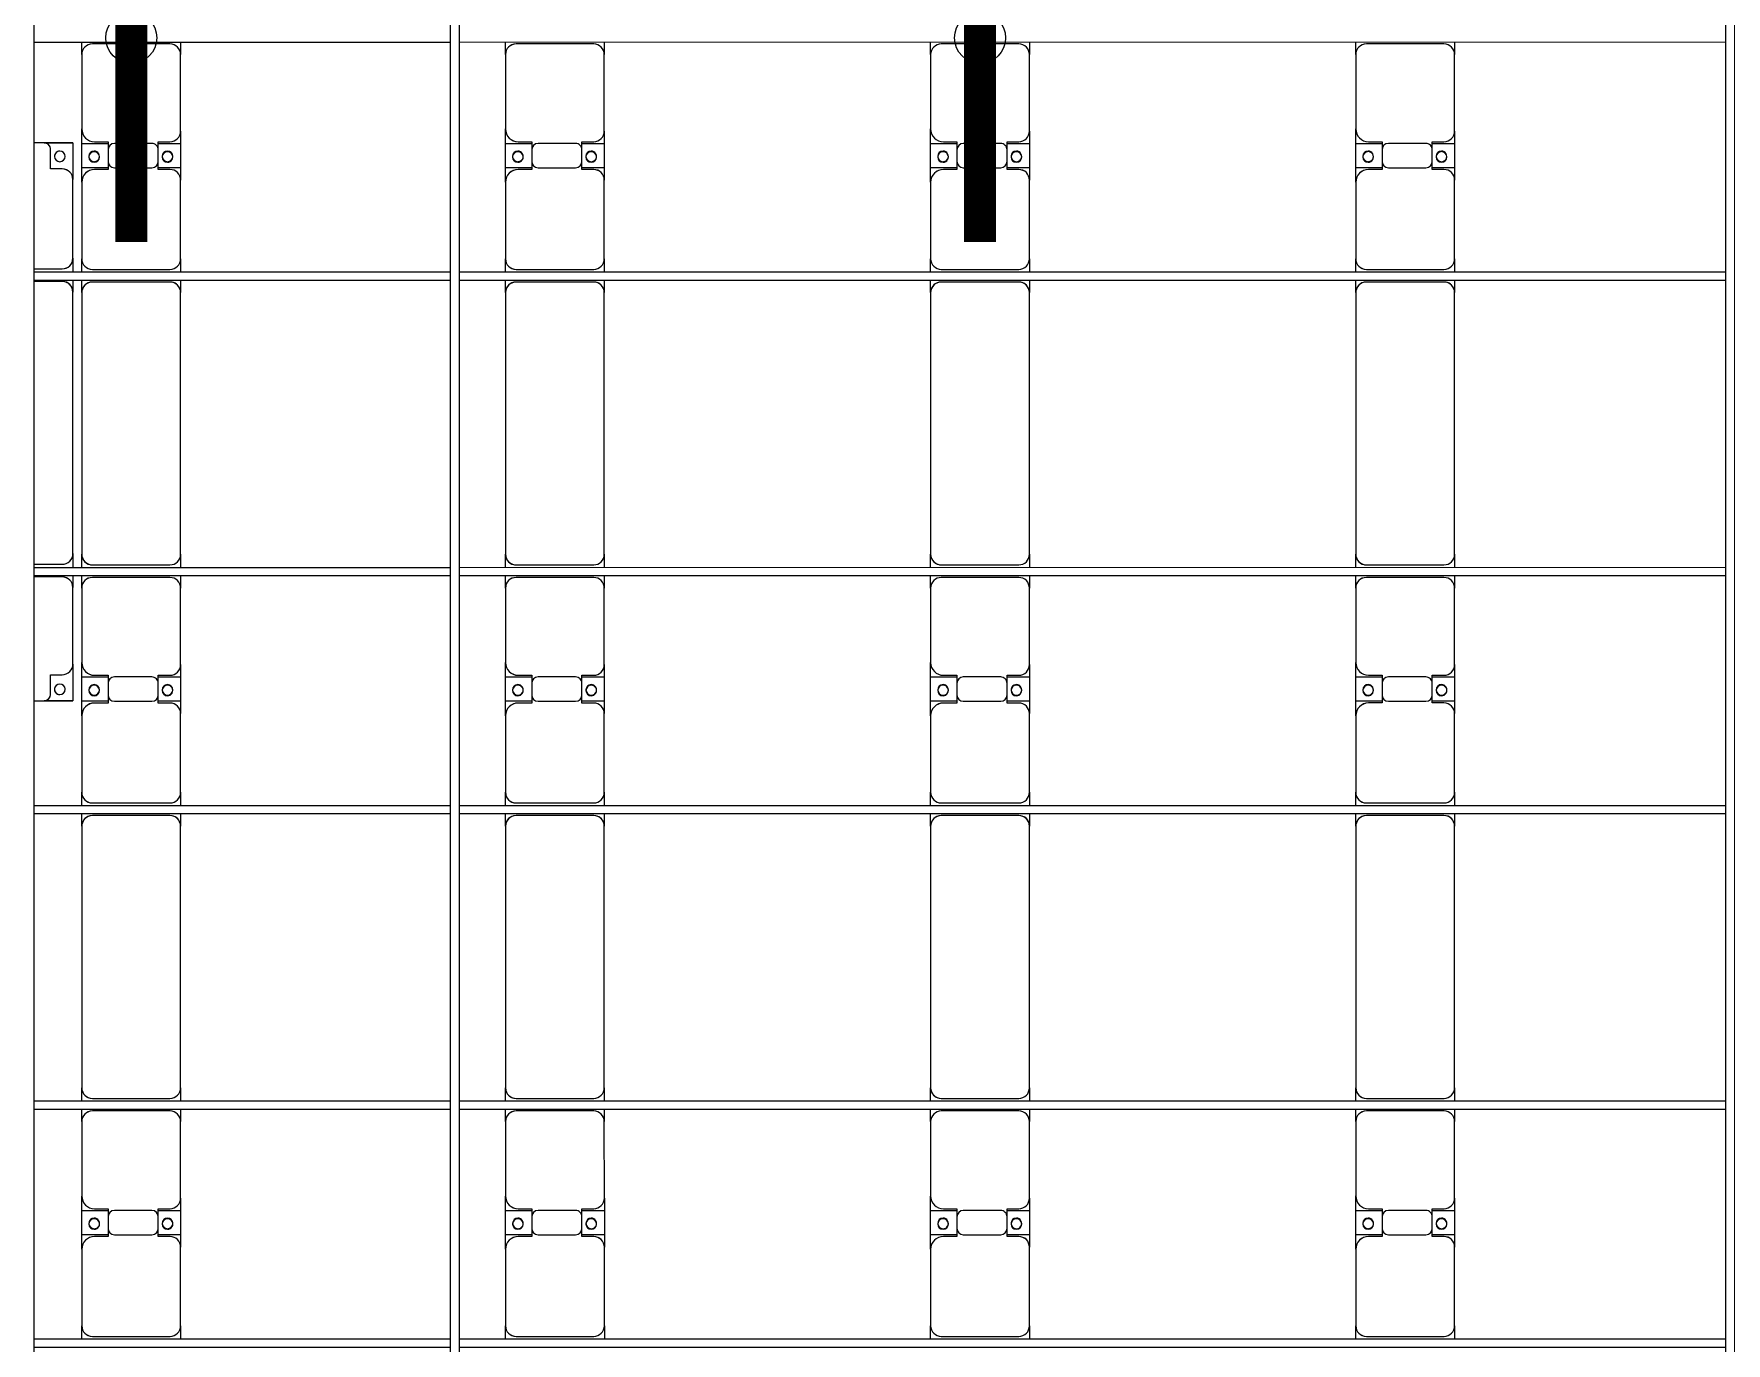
# Model space of a CAD drawing. Header units: millimetres. Extents: x -496478 to -186190, y -204059 to -87354.
# Drawn here: x -465192 to -457231, y -131054 to -124894 of the extents above; entities that cross this region are included whole.
import ezdxf

# ---------------------------------------------------------------- set-up
doc = ezdxf.new("R2010")
doc.units = ezdxf.units.MM
for name, color, linetype, lineweight in [('A-DETL-MBND', 5, 'Continuous', 9), ('A-GENM', 13, 'Continuous', 9), ('S-BEAM', 12, 'Continuous', 9)]:
    doc.layers.add(name, color=color, linetype=linetype, lineweight=lineweight)
doc.layers.add('GC-HOP 40x60 GIA CUONG', color=1, linetype='Continuous')

# ---------------------------------------------------------------- blocks, each defined once
blk = doc.blocks.new('Dầm C52 - Dầm C52-24915-BỐ TRÍ KHUNG KẾT CẤU BÈ PIN 01')
at = {"layer": 'S-BEAM', "color": 1}
for p, q in [((79450.1, 20), (85410.1, 20)), ((85450.1, 20), (87410.1, 20))]:
    blk.add_line(p, q, dxfattribs=at)
blk = doc.blocks.new('Dầm C52 - Dầm C52-24978-BỐ TRÍ KHUNG KẾT CẤU BÈ PIN 01')
at = {"layer": 'S-BEAM', "color": 1}
for p, q in [((67389.1, 20), (73349.1, 20)), ((73389.1, 20), (75349.1, 20)), ((73349.1, -20), (67389.1, -20)), ((75349.1, -20), (73389.1, -20))]:
    blk.add_line(p, q, dxfattribs=at)
blk = doc.blocks.new('Dai phao do pin - DẢI PHAO ĐỠ PIN-V105-BỐ TRÍ KHUNG KẾT CẤU BÈ PIN 01')
at = {"layer": 'A-DETL-MBND', "color": 8}
for p, q in [((50908, 241.6), (50969.7, 241.6)), ((51329.7, 241.6), (50969.7, 241.6)), ((51329.7, 241.6), (51512.2, 241.6)), ((51397.8, 241.6), (51580.3, 241.6)), ((51397.8, 118.2), (51397.8, 241.6)), ((51512.2, 241.6), (51512.2, 118.2)), ((51930.3, 241.6), (51580.3, 241.6)), ((51930.3, 241.6), (51988, 241.6)), ((52028, 241.6), (52089.7, 241.6)), ((53320.3, 241.6), (52089.7, 241.6)), ((53320.3, 241.6), (53378, 241.6)), ((53418, 241.6), (53479.7, 241.6)), ((53839.7, 241.6), (53479.7, 241.6)), ((53839.7, 241.6), (54022.2, 241.6)), ((53907.8, 241.6), (54090.3, 241.6)), ((53907.8, 118.2), (53907.8, 241.6)), ((54022.2, 241.6), (54022.2, 118.2)), ((54440.3, 241.6), (54090.3, 241.6)), ((54440.3, 241.6), (54498, 241.6)), ((54538, 241.6), (54599.7, 241.6)), ((55830.3, 241.6), (54599.7, 241.6)), ((55830.3, 241.6), (55888, 241.6)), ((55928, 241.6), (55989.7, 241.6)), ((56349.7, 241.6), (55989.7, 241.6)), ((56349.7, 241.6), (56532.2, 241.6)), ((56417.8, 241.6), (56600.3, 241.6)), ((56417.8, 118.2), (56417.8, 241.6)), ((56532.2, 241.6), (56532.2, 118.2)), ((56950.3, 241.6), (56600.3, 241.6)), ((56950.3, 241.6), (57008, 241.6)), ((50919.7, 191.6), (50919.7, -173.4)), ((51389.7, 118.2), (51389.7, 181.6)), ((51520.3, 181.6), (51520.3, 118.2)), ((51980.3, -173.4), (51980.3, 191.6)), ((52039.7, 191.6), (52039.7, -173.4)), ((53370.3, -173.4), (53370.3, 191.6)), ((53429.7, 191.6), (53429.7, -173.4)), ((53899.7, 118.2), (53899.7, 181.6)), ((54030.3, 181.6), (54030.3, 118.2)), ((54490.3, -173.4), (54490.3, 191.6)), ((54549.7, 191.6), (54549.7, -173.4)), ((55880.3, -173.4), (55880.3, 191.6)), ((55939.7, 191.6), (55939.7, -173.4)), ((56409.7, 118.2), (56409.7, 181.6)), ((56540.3, 181.6), (56540.3, 118.2)), ((57000.3, -173.4), (57000.3, 191.6)), ((51482.2, 118.2), (51389.7, 118.2)), ((51397.8, 88.2), (51397.8, -88.2)), ((51520.3, 118.2), (51427.8, 118.2)), ((51512.2, -88.2), (51512.2, 88.2)), ((53992.2, 118.2), (53899.7, 118.2)), ((53907.8, 88.2), (53907.8, -88.2)), ((54030.3, 118.2), (53937.8, 118.2)), ((54022.2, -88.2), (54022.2, 88.2)), ((56502.2, 118.2), (56409.7, 118.2)), ((56417.8, 88.2), (56417.8, -88.2)), ((56540.3, 118.2), (56447.8, 118.2)), ((56532.2, -88.2), (56532.2, 88.2)), ((51389.7, -173.4), (51389.7, -118.2)), ((51389.7, -118.2), (51482.2, -118.2)), ((51397.8, -223.4), (51397.8, -118.2)), ((51427.8, -118.2), (51520.3, -118.2)), ((51512.2, -118.2), (51512.2, -223.4)), ((51520.3, -118.2), (51520.3, -173.4)), ((53899.7, -173.4), (53899.7, -118.2)), ((53899.7, -118.2), (53992.2, -118.2)), ((53907.8, -223.4), (53907.8, -118.2)), ((53937.8, -118.2), (54030.3, -118.2)), ((54022.2, -118.2), (54022.2, -223.4)), ((54030.3, -118.2), (54030.3, -173.4)), ((56409.7, -173.4), (56409.7, -118.2)), ((56409.7, -118.2), (56502.2, -118.2)), ((56417.8, -223.4), (56417.8, -118.2)), ((56447.8, -118.2), (56540.3, -118.2)), ((56532.2, -118.2), (56532.2, -223.4)), ((56540.3, -118.2), (56540.3, -173.4)), ((50969.7, -223.4), (50908, -223.4)), ((50969.7, -223.4), (51339.7, -223.4)), ((51512.2, -223.4), (51339.7, -223.4)), ((51570.3, -223.4), (51397.8, -223.4)), ((51570.3, -223.4), (51930.3, -223.4)), ((51988, -223.4), (51930.3, -223.4)), ((52089.7, -223.4), (52028, -223.4)), ((52089.7, -223.4), (53320.3, -223.4)), ((53378, -223.4), (53320.3, -223.4)), ((53479.7, -223.4), (53418, -223.4)), ((53479.7, -223.4), (53849.7, -223.4)), ((54022.2, -223.4), (53849.7, -223.4)), ((54080.3, -223.4), (53907.8, -223.4)), ((54080.3, -223.4), (54440.3, -223.4)), ((54498, -223.4), (54440.3, -223.4)), ((54599.7, -223.4), (54538, -223.4)), ((54599.7, -223.4), (55830.3, -223.4)), ((55888, -223.4), (55830.3, -223.4)), ((55989.7, -223.4), (55928, -223.4)), ((55989.7, -223.4), (56359.7, -223.4)), ((56532.2, -223.4), (56359.7, -223.4)), ((56590.3, -223.4), (56417.8, -223.4)), ((56590.3, -223.4), (56950.3, -223.4)), ((57008, -223.4), (56950.3, -223.4))]:
    blk.add_line(p, q, dxfattribs=at)
for centre, radius, start, end in [((50969.7, 191.6), 50, 90, 180), ((51329.7, 181.6), 60, 0, 90), ((51580.3, 181.6), 60, 90, 180), ((51930.3, 191.6), 50, 360, 90), ((52089.7, 191.6), 50, 90, 180), ((52089.7, 191.6), 50, 105, 180), ((53320.3, 191.6), 50, 0, 90), ((53320.3, 191.6), 50, 15, 90), ((53479.7, 191.6), 50, 90, 180), ((53839.7, 181.6), 60, 0, 90), ((54090.3, 181.6), 60, 90, 180), ((54440.3, 191.6), 50, 360, 90), ((54599.7, 191.6), 50, 90, 180), ((54599.7, 191.6), 50, 105, 180), ((55830.3, 191.6), 50, 0, 90), ((55830.3, 191.6), 50, 15, 90), ((55989.7, 191.6), 50, 90, 180), ((56349.7, 181.6), 60, 360, 90), ((56600.3, 181.6), 60, 90, 180), ((56950.3, 191.6), 50, 0, 90), ((50969.7, 191.6), 50, 135, 180), ((51329.7, 181.6), 60, 0, 45), ((51448.6, 183.2), 25, 0, 180), ((51448.6, 183.2), 25, 180, 360), ((51451.4, 183.2), 25, 0, 180), ((51451.4, 183.2), 25, 180, 0), ((51451.4, 183.2), 25, 180, 195), ((51580.3, 181.6), 60, 135, 180), ((51930.3, 191.6), 50, 360, 45), ((53479.7, 191.6), 50, 135, 180), ((53839.7, 181.6), 60, 0, 45), ((53958.6, 183.2), 25, 0, 180), ((53958.6, 183.2), 25, 180, 0), ((53961.4, 183.2), 25, 0, 180), ((53961.4, 183.2), 25, 180, 0), ((53961.4, 183.2), 25, 180, 195), ((54090.3, 181.6), 60, 135, 180), ((54440.3, 191.6), 50, 360, 45), ((55989.7, 191.6), 50, 135, 180), ((56349.7, 181.6), 60, 360, 45), ((56468.6, 183.2), 25, 0, 180), ((56468.6, 183.2), 25, 180, 0), ((56471.4, 183.2), 25, 0, 180), ((56471.4, 183.2), 25, 180, 0), ((56471.4, 183.2), 25, 180, 195), ((56600.3, 181.6), 60, 135, 180), ((56950.3, 191.6), 50, 0, 45), ((51427.8, 88.2), 30, 90, 180), ((51482.2, 88.2), 30, 360, 90), ((53937.8, 88.2), 30, 90, 180), ((53992.2, 88.2), 30, 0, 90), ((56447.8, 88.2), 30, 90, 180), ((56502.2, 88.2), 30, 360, 90), ((51427.8, -88.2), 30, 180, 270), ((51448.6, -161.8), 25, 0, 180), ((51451.4, -161.8), 25, 0, 180), ((51451.4, -161.8), 25, 120, 180), ((51451.4, -161.8), 25, 75, 105), ((51448.6, -161.8), 25, 75, 90), ((51448.6, -161.8), 25, 30, 45), ((51448.6, -161.8), 25, 0, 15), ((51482.2, -88.2), 30, 270, 0), ((53937.8, -88.2), 30, 180, 270), ((53958.6, -161.8), 25, 0, 180), ((53961.4, -161.8), 25, 0, 180), ((53961.4, -161.8), 25, 120, 180), ((53961.4, -161.8), 25, 75, 105), ((53958.6, -161.8), 25, 75, 90), ((53958.6, -161.8), 25, 30, 45), ((53958.6, -161.8), 25, 0, 15), ((53992.2, -88.2), 30, 270, 0), ((56447.8, -88.2), 30, 180, 270), ((56468.6, -161.8), 25, 0, 180), ((56471.4, -161.8), 25, 0, 180), ((56471.4, -161.8), 25, 120, 180), ((56471.4, -161.8), 25, 75, 105), ((56468.6, -161.8), 25, 75, 90), ((56468.6, -161.8), 25, 30, 45), ((56468.6, -161.8), 25, 0, 15), ((56502.2, -88.2), 30, 270, 0), ((50969.7, -173.4), 50, 180, 270), ((50969.7, -173.4), 50, 180, 225), ((51339.7, -173.4), 50, 270, 360), ((51339.7, -173.4), 50, 315, 0), ((51448.6, -161.8), 25, 180, 360), ((51451.4, -161.8), 25, 180, 0), ((51570.3, -173.4), 50, 180, 270), ((51570.3, -173.4), 50, 180, 225), ((51930.3, -173.4), 50, 270, 360), ((51930.3, -173.4), 50, 315, 360), ((52089.7, -173.4), 50, 180, 270), ((52089.7, -173.4), 50, 180, 270), ((53320.3, -173.4), 50, 270, 0), ((53320.3, -173.4), 50, 285, 0), ((53479.7, -173.4), 50, 180, 270), ((53479.7, -173.4), 50, 180, 225), ((53849.7, -173.4), 50, 270, 360), ((53849.7, -173.4), 50, 315, 0), ((53958.6, -161.8), 25, 180, 0), ((53961.4, -161.8), 25, 180, 0), ((54080.3, -173.4), 50, 180, 270), ((54080.3, -173.4), 50, 180, 225), ((54440.3, -173.4), 50, 270, 0), ((54440.3, -173.4), 50, 315, 0), ((54599.7, -173.4), 50, 180, 270), ((54599.7, -173.4), 50, 180, 270), ((55830.3, -173.4), 50, 270, 360), ((55830.3, -173.4), 50, 285, 360), ((55989.7, -173.4), 50, 180, 270), ((55989.7, -173.4), 50, 180, 225), ((56359.7, -173.4), 50, 270, 360), ((56359.7, -173.4), 50, 315, 0), ((56468.6, -161.8), 25, 180, 360), ((56471.4, -161.8), 25, 180, 0), ((56590.3, -173.4), 50, 180, 270), ((56590.3, -173.4), 50, 180, 225), ((56950.3, -173.4), 50, 270, 0), ((56950.3, -173.4), 50, 315, 0)]:
    blk.add_arc(centre, radius, start, end, dxfattribs=at)
blk = doc.blocks.new('Dai phao do pin - DẢI PHAO ĐỠ PIN-V106-BỐ TRÍ KHUNG KẾT CẤU BÈ PIN 01')
at = {"layer": 'A-DETL-MBND', "color": 8}
for p, q in [((50908, 241.6), (50969.7, 241.6)), ((51329.7, 241.6), (50969.7, 241.6)), ((51329.7, 241.6), (51512.2, 241.6)), ((51397.8, 241.6), (51580.3, 241.6)), ((51397.8, 118.2), (51397.8, 241.6)), ((51512.2, 241.6), (51512.2, 118.2)), ((51930.3, 241.6), (51580.3, 241.6)), ((51930.3, 241.6), (51988, 241.6)), ((52028, 241.6), (52089.7, 241.6)), ((53320.3, 241.6), (52089.7, 241.6)), ((53320.3, 241.6), (53378, 241.6)), ((53418, 241.6), (53479.7, 241.6)), ((53839.7, 241.6), (53479.7, 241.6)), ((53839.7, 241.6), (54022.2, 241.6)), ((53907.8, 241.6), (54090.3, 241.6)), ((53907.8, 118.2), (53907.8, 241.6)), ((54022.2, 241.6), (54022.2, 118.2)), ((54440.3, 241.6), (54090.3, 241.6)), ((54440.3, 241.6), (54498, 241.6)), ((54538, 241.6), (54599.7, 241.6)), ((55830.3, 241.6), (54599.7, 241.6)), ((55830.3, 241.6), (55888, 241.6)), ((55928, 241.6), (55989.7, 241.6)), ((56349.7, 241.6), (55989.7, 241.6)), ((56349.7, 241.6), (56532.2, 241.6)), ((56417.8, 241.6), (56600.3, 241.6)), ((56417.8, 118.2), (56417.8, 241.6)), ((56532.2, 241.6), (56532.2, 118.2)), ((56950.3, 241.6), (56600.3, 241.6)), ((56950.3, 241.6), (57008, 241.6)), ((50919.7, 191.6), (50919.7, -173.4)), ((51389.7, 118.2), (51389.7, 181.6)), ((51520.3, 181.6), (51520.3, 118.2)), ((51980.3, -173.4), (51980.3, 191.6)), ((52039.7, 191.6), (52039.7, -173.4)), ((53370.3, -173.4), (53370.3, 191.6)), ((53429.7, 191.6), (53429.7, -173.4)), ((53899.7, 118.2), (53899.7, 181.6)), ((54030.3, 181.6), (54030.3, 118.2)), ((54490.3, -173.4), (54490.3, 191.6)), ((54549.7, 191.6), (54549.7, -173.4)), ((55880.3, -173.4), (55880.3, 191.6)), ((55939.7, 191.6), (55939.7, -173.4)), ((56409.7, 118.2), (56409.7, 181.6)), ((56540.3, 181.6), (56540.3, 118.2)), ((57000.3, -173.4), (57000.3, 191.6)), ((51482.2, 118.2), (51389.7, 118.2)), ((51397.8, 88.2), (51397.8, -88.2)), ((51520.3, 118.2), (51427.8, 118.2)), ((51512.2, -88.2), (51512.2, 88.2)), ((53992.2, 118.2), (53899.7, 118.2)), ((53907.8, 88.2), (53907.8, -88.2)), ((54030.3, 118.2), (53937.8, 118.2)), ((54022.2, -88.2), (54022.2, 88.2)), ((56502.2, 118.2), (56409.7, 118.2)), ((56417.8, 88.2), (56417.8, -88.2)), ((56540.3, 118.2), (56447.8, 118.2)), ((56532.2, -88.2), (56532.2, 88.2)), ((51389.7, -173.4), (51389.7, -118.2)), ((51389.7, -118.2), (51482.2, -118.2)), ((51397.8, -223.4), (51397.8, -118.2)), ((51427.8, -118.2), (51520.3, -118.2)), ((51512.2, -118.2), (51512.2, -223.4)), ((51520.3, -118.2), (51520.3, -173.4)), ((53899.7, -173.4), (53899.7, -118.2)), ((53899.7, -118.2), (53992.2, -118.2)), ((53907.8, -223.4), (53907.8, -118.2)), ((53937.8, -118.2), (54030.3, -118.2)), ((54022.2, -118.2), (54022.2, -223.4)), ((54030.3, -118.2), (54030.3, -173.4)), ((56409.7, -173.4), (56409.7, -118.2)), ((56409.7, -118.2), (56502.2, -118.2)), ((56417.8, -223.4), (56417.8, -118.2)), ((56447.8, -118.2), (56540.3, -118.2)), ((56532.2, -118.2), (56532.2, -223.4)), ((56540.3, -118.2), (56540.3, -173.4)), ((50969.7, -223.4), (50908, -223.4)), ((50969.7, -223.4), (51339.7, -223.4)), ((51512.2, -223.4), (51339.7, -223.4)), ((51570.3, -223.4), (51397.8, -223.4)), ((51570.3, -223.4), (51930.3, -223.4)), ((51988, -223.4), (51930.3, -223.4)), ((52089.7, -223.4), (52028, -223.4)), ((52089.7, -223.4), (53320.3, -223.4)), ((53378, -223.4), (53320.3, -223.4)), ((53479.7, -223.4), (53418, -223.4)), ((53479.7, -223.4), (53849.7, -223.4)), ((54022.2, -223.4), (53849.7, -223.4)), ((54080.3, -223.4), (53907.8, -223.4)), ((54080.3, -223.4), (54440.3, -223.4)), ((54498, -223.4), (54440.3, -223.4)), ((54599.7, -223.4), (54538, -223.4)), ((54599.7, -223.4), (55830.3, -223.4)), ((55888, -223.4), (55830.3, -223.4)), ((55989.7, -223.4), (55928, -223.4)), ((55989.7, -223.4), (56359.7, -223.4)), ((56532.2, -223.4), (56359.7, -223.4)), ((56590.3, -223.4), (56417.8, -223.4)), ((56590.3, -223.4), (56950.3, -223.4)), ((57008, -223.4), (56950.3, -223.4))]:
    blk.add_line(p, q, dxfattribs=at)
for centre, radius, start, end in [((50969.7, 191.6), 50, 90, 180), ((51329.7, 181.6), 60, 0, 90), ((51580.3, 181.6), 60, 90, 180), ((51930.3, 191.6), 50, 360, 90), ((52089.7, 191.6), 50, 90, 180), ((52089.7, 191.6), 50, 105, 180), ((53320.3, 191.6), 50, 0, 90), ((53320.3, 191.6), 50, 15, 90), ((53479.7, 191.6), 50, 90, 180), ((53839.7, 181.6), 60, 0, 90), ((54090.3, 181.6), 60, 90, 180), ((54440.3, 191.6), 50, 360, 90), ((54599.7, 191.6), 50, 90, 180), ((54599.7, 191.6), 50, 105, 180), ((55830.3, 191.6), 50, 0, 90), ((55830.3, 191.6), 50, 15, 90), ((55989.7, 191.6), 50, 90, 180), ((56349.7, 181.6), 60, 360, 90), ((56600.3, 181.6), 60, 90, 180), ((56950.3, 191.6), 50, 0, 90), ((50969.7, 191.6), 50, 135, 180), ((51329.7, 181.6), 60, 0, 45), ((51448.6, 183.2), 25, 0, 180), ((51448.6, 183.2), 25, 180, 360), ((51451.4, 183.2), 25, 0, 180), ((51451.4, 183.2), 25, 180, 0), ((51451.4, 183.2), 25, 180, 195), ((51580.3, 181.6), 60, 135, 180), ((51930.3, 191.6), 50, 360, 45), ((53479.7, 191.6), 50, 135, 180), ((53839.7, 181.6), 60, 0, 45), ((53958.6, 183.2), 25, 0, 180), ((53958.6, 183.2), 25, 180, 0), ((53961.4, 183.2), 25, 0, 180), ((53961.4, 183.2), 25, 180, 0), ((53961.4, 183.2), 25, 180, 195), ((54090.3, 181.6), 60, 135, 180), ((54440.3, 191.6), 50, 360, 45), ((55989.7, 191.6), 50, 135, 180), ((56349.7, 181.6), 60, 360, 45), ((56468.6, 183.2), 25, 0, 180), ((56468.6, 183.2), 25, 180, 0), ((56471.4, 183.2), 25, 0, 180), ((56471.4, 183.2), 25, 180, 0), ((56471.4, 183.2), 25, 180, 195), ((56600.3, 181.6), 60, 135, 180), ((56950.3, 191.6), 50, 0, 45), ((51427.8, 88.2), 30, 90, 180), ((51482.2, 88.2), 30, 360, 90), ((53937.8, 88.2), 30, 90, 180), ((53992.2, 88.2), 30, 0, 90), ((56447.8, 88.2), 30, 90, 180), ((56502.2, 88.2), 30, 360, 90), ((51427.8, -88.2), 30, 180, 270), ((51448.6, -161.8), 25, 0, 180), ((51451.4, -161.8), 25, 0, 180), ((51451.4, -161.8), 25, 120, 180), ((51451.4, -161.8), 25, 75, 105), ((51448.6, -161.8), 25, 75, 90), ((51448.6, -161.8), 25, 30, 45), ((51448.6, -161.8), 25, 0, 15), ((51482.2, -88.2), 30, 270, 0), ((53937.8, -88.2), 30, 180, 270), ((53958.6, -161.8), 25, 0, 180), ((53961.4, -161.8), 25, 0, 180), ((53961.4, -161.8), 25, 120, 180), ((53961.4, -161.8), 25, 75, 105), ((53958.6, -161.8), 25, 75, 90), ((53958.6, -161.8), 25, 30, 45), ((53958.6, -161.8), 25, 0, 15), ((53992.2, -88.2), 30, 270, 0), ((56447.8, -88.2), 30, 180, 270), ((56468.6, -161.8), 25, 0, 180), ((56471.4, -161.8), 25, 0, 180), ((56471.4, -161.8), 25, 120, 180), ((56471.4, -161.8), 25, 75, 105), ((56468.6, -161.8), 25, 75, 90), ((56468.6, -161.8), 25, 30, 45), ((56468.6, -161.8), 25, 0, 15), ((56502.2, -88.2), 30, 270, 0), ((50969.7, -173.4), 50, 180, 270), ((50969.7, -173.4), 50, 180, 225), ((51339.7, -173.4), 50, 270, 360), ((51339.7, -173.4), 50, 315, 0), ((51448.6, -161.8), 25, 180, 360), ((51451.4, -161.8), 25, 180, 0), ((51570.3, -173.4), 50, 180, 270), ((51570.3, -173.4), 50, 180, 225), ((51930.3, -173.4), 50, 270, 360), ((51930.3, -173.4), 50, 315, 360), ((52089.7, -173.4), 50, 180, 270), ((52089.7, -173.4), 50, 180, 270), ((53320.3, -173.4), 50, 270, 0), ((53320.3, -173.4), 50, 285, 0), ((53479.7, -173.4), 50, 180, 270), ((53479.7, -173.4), 50, 180, 225), ((53849.7, -173.4), 50, 270, 360), ((53849.7, -173.4), 50, 315, 0), ((53958.6, -161.8), 25, 180, 0), ((53961.4, -161.8), 25, 180, 0), ((54080.3, -173.4), 50, 180, 270), ((54080.3, -173.4), 50, 180, 225), ((54440.3, -173.4), 50, 270, 0), ((54440.3, -173.4), 50, 315, 0), ((54599.7, -173.4), 50, 180, 270), ((54599.7, -173.4), 50, 180, 270), ((55830.3, -173.4), 50, 270, 360), ((55830.3, -173.4), 50, 285, 360), ((55989.7, -173.4), 50, 180, 270), ((55989.7, -173.4), 50, 180, 225), ((56359.7, -173.4), 50, 270, 360), ((56359.7, -173.4), 50, 315, 0), ((56468.6, -161.8), 25, 180, 360), ((56471.4, -161.8), 25, 180, 0), ((56590.3, -173.4), 50, 180, 270), ((56590.3, -173.4), 50, 180, 225), ((56950.3, -173.4), 50, 270, 0), ((56950.3, -173.4), 50, 315, 0)]:
    blk.add_arc(centre, radius, start, end, dxfattribs=at)
blk = doc.blocks.new('Dai phao do pin - DẢI PHAO ĐỠ PIN-V107-BỐ TRÍ KHUNG KẾT CẤU BÈ PIN 01')
at = {"layer": 'A-DETL-MBND', "color": 8}
for p, q in [((50908, 241.6), (50969.7, 241.6)), ((51329.7, 241.6), (50969.7, 241.6)), ((51329.7, 241.6), (51512.2, 241.6)), ((51397.8, 241.6), (51580.3, 241.6)), ((51397.8, 118.2), (51397.8, 241.6)), ((51512.2, 241.6), (51512.2, 118.2)), ((51930.3, 241.6), (51580.3, 241.6)), ((51930.3, 241.6), (51988, 241.6)), ((52028, 241.6), (52089.7, 241.6)), ((53320.3, 241.6), (52089.7, 241.6)), ((53320.3, 241.6), (53378, 241.6)), ((53418, 241.6), (53479.7, 241.6)), ((53839.7, 241.6), (53479.7, 241.6)), ((53839.7, 241.6), (54022.2, 241.6)), ((53907.8, 241.6), (54090.3, 241.6)), ((53907.8, 118.2), (53907.8, 241.6)), ((54022.2, 241.6), (54022.2, 118.2)), ((54440.3, 241.6), (54090.3, 241.6)), ((54440.3, 241.6), (54498, 241.6)), ((54538, 241.6), (54599.7, 241.6)), ((55830.3, 241.6), (54599.7, 241.6)), ((55830.3, 241.6), (55888, 241.6)), ((55928, 241.6), (55989.7, 241.6)), ((56349.7, 241.6), (55989.7, 241.6)), ((56349.7, 241.6), (56532.2, 241.6)), ((56417.8, 241.6), (56600.3, 241.6)), ((56417.8, 118.2), (56417.8, 241.6)), ((56532.2, 241.6), (56532.2, 118.2)), ((56950.3, 241.6), (56600.3, 241.6)), ((56950.3, 241.6), (57008, 241.6)), ((50919.7, 191.6), (50919.7, -173.4)), ((51389.7, 118.2), (51389.7, 181.6)), ((51520.3, 181.6), (51520.3, 118.2)), ((51980.3, -173.4), (51980.3, 191.6)), ((52039.7, 191.6), (52039.7, -173.4)), ((53370.3, -173.4), (53370.3, 191.6)), ((53429.7, 191.6), (53429.7, -173.4)), ((53899.7, 118.2), (53899.7, 181.6)), ((54030.3, 181.6), (54030.3, 118.2)), ((54490.3, -173.4), (54490.3, 191.6)), ((54549.7, 191.6), (54549.7, -173.4)), ((55880.3, -173.4), (55880.3, 191.6)), ((55939.7, 191.6), (55939.7, -173.4)), ((56409.7, 118.2), (56409.7, 181.6)), ((56540.3, 181.6), (56540.3, 118.2)), ((57000.3, -173.4), (57000.3, 191.6)), ((51482.2, 118.2), (51389.7, 118.2)), ((51397.8, 88.2), (51397.8, -88.2)), ((51520.3, 118.2), (51427.8, 118.2)), ((51512.2, -88.2), (51512.2, 88.2)), ((53992.2, 118.2), (53899.7, 118.2)), ((53907.8, 88.2), (53907.8, -88.2)), ((54030.3, 118.2), (53937.8, 118.2)), ((54022.2, -88.2), (54022.2, 88.2)), ((56502.2, 118.2), (56409.7, 118.2)), ((56417.8, 88.2), (56417.8, -88.2)), ((56540.3, 118.2), (56447.8, 118.2)), ((56532.2, -88.2), (56532.2, 88.2)), ((51389.7, -173.4), (51389.7, -118.2)), ((51389.7, -118.2), (51482.2, -118.2)), ((51397.8, -223.4), (51397.8, -118.2)), ((51427.8, -118.2), (51520.3, -118.2)), ((51512.2, -118.2), (51512.2, -223.4)), ((51520.3, -118.2), (51520.3, -173.4)), ((53899.7, -173.4), (53899.7, -118.2)), ((53899.7, -118.2), (53992.2, -118.2)), ((53907.8, -223.4), (53907.8, -118.2)), ((53937.8, -118.2), (54030.3, -118.2)), ((54022.2, -118.2), (54022.2, -223.4)), ((54030.3, -118.2), (54030.3, -173.4)), ((56409.7, -173.4), (56409.7, -118.2)), ((56409.7, -118.2), (56502.2, -118.2)), ((56417.8, -223.4), (56417.8, -118.2)), ((56447.8, -118.2), (56540.3, -118.2)), ((56532.2, -118.2), (56532.2, -223.4)), ((56540.3, -118.2), (56540.3, -173.4)), ((50969.7, -223.4), (50908, -223.4)), ((50969.7, -223.4), (51339.7, -223.4)), ((51512.2, -223.4), (51339.7, -223.4)), ((51570.3, -223.4), (51397.8, -223.4)), ((51570.3, -223.4), (51930.3, -223.4)), ((51988, -223.4), (51930.3, -223.4)), ((52089.7, -223.4), (52028, -223.4)), ((52089.7, -223.4), (53320.3, -223.4)), ((53378, -223.4), (53320.3, -223.4)), ((53479.7, -223.4), (53418, -223.4)), ((53479.7, -223.4), (53849.7, -223.4)), ((54022.2, -223.4), (53849.7, -223.4)), ((54080.3, -223.4), (53907.8, -223.4)), ((54080.3, -223.4), (54440.3, -223.4)), ((54498, -223.4), (54440.3, -223.4)), ((54599.7, -223.4), (54538, -223.4)), ((54599.7, -223.4), (55830.3, -223.4)), ((55888, -223.4), (55830.3, -223.4)), ((55989.7, -223.4), (55928, -223.4)), ((55989.7, -223.4), (56359.7, -223.4)), ((56532.2, -223.4), (56359.7, -223.4)), ((56590.3, -223.4), (56417.8, -223.4)), ((56590.3, -223.4), (56950.3, -223.4)), ((57008, -223.4), (56950.3, -223.4))]:
    blk.add_line(p, q, dxfattribs=at)
for centre, radius, start, end in [((50969.7, 191.6), 50, 90, 180), ((51329.7, 181.6), 60, 0, 90), ((51580.3, 181.6), 60, 90, 180), ((51930.3, 191.6), 50, 360, 90), ((52089.7, 191.6), 50, 90, 180), ((52089.7, 191.6), 50, 105, 180), ((53320.3, 191.6), 50, 0, 90), ((53320.3, 191.6), 50, 15, 90), ((53479.7, 191.6), 50, 90, 180), ((53839.7, 181.6), 60, 0, 90), ((54090.3, 181.6), 60, 90, 180), ((54440.3, 191.6), 50, 360, 90), ((54599.7, 191.6), 50, 90, 180), ((54599.7, 191.6), 50, 105, 180), ((55830.3, 191.6), 50, 0, 90), ((55830.3, 191.6), 50, 15, 90), ((55989.7, 191.6), 50, 90, 180), ((56349.7, 181.6), 60, 360, 90), ((56600.3, 181.6), 60, 90, 180), ((56950.3, 191.6), 50, 0, 90), ((50969.7, 191.6), 50, 135, 180), ((51329.7, 181.6), 60, 0, 45), ((51448.6, 183.2), 25, 0, 180), ((51448.6, 183.2), 25, 180, 360), ((51451.4, 183.2), 25, 0, 180), ((51451.4, 183.2), 25, 180, 0), ((51451.4, 183.2), 25, 180, 195), ((51580.3, 181.6), 60, 135, 180), ((51930.3, 191.6), 50, 360, 45), ((53479.7, 191.6), 50, 135, 180), ((53839.7, 181.6), 60, 0, 45), ((53958.6, 183.2), 25, 0, 180), ((53958.6, 183.2), 25, 180, 0), ((53961.4, 183.2), 25, 0, 180), ((53961.4, 183.2), 25, 180, 0), ((53961.4, 183.2), 25, 180, 195), ((54090.3, 181.6), 60, 135, 180), ((54440.3, 191.6), 50, 360, 45), ((55989.7, 191.6), 50, 135, 180), ((56349.7, 181.6), 60, 360, 45), ((56468.6, 183.2), 25, 0, 180), ((56468.6, 183.2), 25, 180, 0), ((56471.4, 183.2), 25, 0, 180), ((56471.4, 183.2), 25, 180, 0), ((56471.4, 183.2), 25, 180, 195), ((56600.3, 181.6), 60, 135, 180), ((56950.3, 191.6), 50, 0, 45), ((51427.8, 88.2), 30, 90, 180), ((51482.2, 88.2), 30, 360, 90), ((53937.8, 88.2), 30, 90, 180), ((53992.2, 88.2), 30, 0, 90), ((56447.8, 88.2), 30, 90, 180), ((56502.2, 88.2), 30, 360, 90), ((51427.8, -88.2), 30, 180, 270), ((51448.6, -161.8), 25, 0, 180), ((51451.4, -161.8), 25, 0, 180), ((51451.4, -161.8), 25, 120, 180), ((51451.4, -161.8), 25, 75, 105), ((51448.6, -161.8), 25, 75, 90), ((51448.6, -161.8), 25, 30, 45), ((51448.6, -161.8), 25, 0, 15), ((51482.2, -88.2), 30, 270, 0), ((53937.8, -88.2), 30, 180, 270), ((53958.6, -161.8), 25, 0, 180), ((53961.4, -161.8), 25, 0, 180), ((53961.4, -161.8), 25, 120, 180), ((53961.4, -161.8), 25, 75, 105), ((53958.6, -161.8), 25, 75, 90), ((53958.6, -161.8), 25, 30, 45), ((53958.6, -161.8), 25, 0, 15), ((53992.2, -88.2), 30, 270, 0), ((56447.8, -88.2), 30, 180, 270), ((56468.6, -161.8), 25, 0, 180), ((56471.4, -161.8), 25, 0, 180), ((56471.4, -161.8), 25, 120, 180), ((56471.4, -161.8), 25, 75, 105), ((56468.6, -161.8), 25, 75, 90), ((56468.6, -161.8), 25, 30, 45), ((56468.6, -161.8), 25, 0, 15), ((56502.2, -88.2), 30, 270, 0), ((50969.7, -173.4), 50, 180, 270), ((50969.7, -173.4), 50, 180, 225), ((51339.7, -173.4), 50, 270, 360), ((51339.7, -173.4), 50, 315, 0), ((51448.6, -161.8), 25, 180, 360), ((51451.4, -161.8), 25, 180, 0), ((51570.3, -173.4), 50, 180, 270), ((51570.3, -173.4), 50, 180, 225), ((51930.3, -173.4), 50, 270, 360), ((51930.3, -173.4), 50, 315, 360), ((52089.7, -173.4), 50, 180, 270), ((52089.7, -173.4), 50, 180, 270), ((53320.3, -173.4), 50, 270, 0), ((53320.3, -173.4), 50, 285, 0), ((53479.7, -173.4), 50, 180, 270), ((53479.7, -173.4), 50, 180, 225), ((53849.7, -173.4), 50, 270, 360), ((53849.7, -173.4), 50, 315, 0), ((53958.6, -161.8), 25, 180, 0), ((53961.4, -161.8), 25, 180, 0), ((54080.3, -173.4), 50, 180, 270), ((54080.3, -173.4), 50, 180, 225), ((54440.3, -173.4), 50, 270, 0), ((54440.3, -173.4), 50, 315, 0), ((54599.7, -173.4), 50, 180, 270), ((54599.7, -173.4), 50, 180, 270), ((55830.3, -173.4), 50, 270, 360), ((55830.3, -173.4), 50, 285, 360), ((55989.7, -173.4), 50, 180, 270), ((55989.7, -173.4), 50, 180, 225), ((56359.7, -173.4), 50, 270, 360), ((56359.7, -173.4), 50, 315, 0), ((56468.6, -161.8), 25, 180, 360), ((56471.4, -161.8), 25, 180, 0), ((56590.3, -173.4), 50, 180, 270), ((56590.3, -173.4), 50, 180, 225), ((56950.3, -173.4), 50, 270, 0), ((56950.3, -173.4), 50, 315, 0)]:
    blk.add_arc(centre, radius, start, end, dxfattribs=at)
blk = doc.blocks.new('Dai phao do pin - DẢI PHAO ĐỠ PIN-24231-BỐ TRÍ KHUNG KẾT CẤU BÈ PIN 01')
at = {"layer": 'A-DETL-MBND', "color": 8}
for p, q in [((65968, 241.6), (66029.7, 241.6)), ((66389.7, 241.6), (66029.7, 241.6)), ((66389.7, 241.6), (66572.2, 241.6)), ((66457.8, 241.6), (66640.3, 241.6)), ((66457.8, 118.2), (66457.8, 241.6)), ((66572.2, 241.6), (66572.2, 118.2)), ((66990.3, 241.6), (66640.3, 241.6)), ((66990.3, 241.6), (67048, 241.6)), ((67088, 241.6), (67149.7, 241.6)), ((68380.3, 241.6), (67149.7, 241.6)), ((68380.3, 241.6), (68438, 241.6)), ((68478, 241.6), (68539.7, 241.6)), ((68899.7, 241.6), (68539.7, 241.6)), ((68899.7, 241.6), (69082.2, 241.6)), ((68967.8, 241.6), (69150.3, 241.6)), ((68967.8, 118.2), (68967.8, 241.6)), ((69082.2, 241.6), (69082.2, 118.2)), ((69500.3, 241.6), (69150.3, 241.6)), ((69500.3, 241.6), (69558, 241.6)), ((69598, 241.6), (69659.7, 241.6)), ((70890.3, 241.6), (69659.7, 241.6)), ((70890.3, 241.6), (70948, 241.6)), ((70988, 241.6), (71049.7, 241.6)), ((71409.7, 241.6), (71049.7, 241.6)), ((71409.7, 241.6), (71592.2, 241.6)), ((71477.8, 241.6), (71660.3, 241.6)), ((71477.8, 118.2), (71477.8, 241.6)), ((71592.2, 241.6), (71592.2, 118.2)), ((72010.3, 241.6), (71660.3, 241.6)), ((72010.3, 241.6), (72068, 241.6)), ((65979.7, 191.6), (65979.7, -173.4)), ((66449.7, 118.2), (66449.7, 181.6)), ((66580.3, 181.6), (66580.3, 118.2)), ((67040.3, -173.4), (67040.3, 191.6)), ((67099.7, 191.6), (67099.7, -173.4)), ((68430.3, -173.4), (68430.3, 191.6)), ((68489.7, 191.6), (68489.7, -173.4)), ((68959.7, 118.2), (68959.7, 181.6)), ((69090.3, 181.6), (69090.3, 118.2)), ((69550.3, -173.4), (69550.3, 191.6)), ((69609.7, 191.6), (69609.7, -173.4)), ((70940.3, -173.4), (70940.3, 191.6)), ((70999.7, 191.6), (70999.7, -173.4)), ((71469.7, 118.2), (71469.7, 181.6)), ((71600.3, 181.6), (71600.3, 118.2)), ((72060.3, -173.4), (72060.3, 191.6)), ((66542.2, 118.2), (66449.7, 118.2)), ((66457.8, 88.2), (66457.8, -88.2)), ((66580.3, 118.2), (66487.8, 118.2)), ((66572.2, -88.2), (66572.2, 88.2)), ((69052.2, 118.2), (68959.7, 118.2)), ((68967.8, 88.2), (68967.8, -88.2)), ((69090.3, 118.2), (68997.8, 118.2)), ((69082.2, -88.2), (69082.2, 88.2)), ((71562.2, 118.2), (71469.7, 118.2)), ((71477.8, 88.2), (71477.8, -88.2)), ((71600.3, 118.2), (71507.8, 118.2)), ((71592.2, -88.2), (71592.2, 88.2)), ((66449.7, -173.4), (66449.7, -118.2)), ((66449.7, -118.2), (66542.2, -118.2)), ((66457.8, -223.4), (66457.8, -118.2)), ((66487.8, -118.2), (66580.3, -118.2)), ((66572.2, -118.2), (66572.2, -223.4)), ((66580.3, -118.2), (66580.3, -173.4)), ((68959.7, -173.4), (68959.7, -118.2)), ((68959.7, -118.2), (69052.2, -118.2)), ((68967.8, -223.4), (68967.8, -118.2)), ((68997.8, -118.2), (69090.3, -118.2)), ((69082.2, -118.2), (69082.2, -223.4)), ((69090.3, -118.2), (69090.3, -173.4)), ((71469.7, -173.4), (71469.7, -118.2)), ((71469.7, -118.2), (71562.2, -118.2)), ((71477.8, -223.4), (71477.8, -118.2)), ((71507.8, -118.2), (71600.3, -118.2)), ((71592.2, -118.2), (71592.2, -223.4)), ((71600.3, -118.2), (71600.3, -173.4)), ((66029.7, -223.4), (65968, -223.4)), ((66029.7, -223.4), (66399.7, -223.4)), ((66572.2, -223.4), (66399.7, -223.4)), ((66630.3, -223.4), (66457.8, -223.4)), ((66630.3, -223.4), (66990.3, -223.4)), ((67048, -223.4), (66990.3, -223.4)), ((67149.7, -223.4), (67088, -223.4)), ((67149.7, -223.4), (68380.3, -223.4)), ((68438, -223.4), (68380.3, -223.4)), ((68539.7, -223.4), (68478, -223.4)), ((68539.7, -223.4), (68909.7, -223.4)), ((69082.2, -223.4), (68909.7, -223.4)), ((69140.3, -223.4), (68967.8, -223.4)), ((69140.3, -223.4), (69500.3, -223.4)), ((69558, -223.4), (69500.3, -223.4)), ((69659.7, -223.4), (69598, -223.4)), ((69659.7, -223.4), (70890.3, -223.4)), ((70948, -223.4), (70890.3, -223.4)), ((71049.7, -223.4), (70988, -223.4)), ((71049.7, -223.4), (71419.7, -223.4)), ((71592.2, -223.4), (71419.7, -223.4)), ((71650.3, -223.4), (71477.8, -223.4)), ((71650.3, -223.4), (72010.3, -223.4)), ((72068, -223.4), (72010.3, -223.4))]:
    blk.add_line(p, q, dxfattribs=at)
for centre, radius, start, end in [((66029.7, 191.6), 50, 90, 180), ((66389.7, 181.6), 60, 0, 90), ((66640.3, 181.6), 60, 90, 180), ((66990.3, 191.6), 50, 0, 90), ((67149.7, 191.6), 50, 90, 180), ((67149.7, 191.6), 50, 105, 180), ((68380.3, 191.6), 50, 0, 90), ((68380.3, 191.6), 50, 15, 90), ((68539.7, 191.6), 50, 90, 180), ((68899.7, 181.6), 60, 0, 90), ((69150.3, 181.6), 60, 90, 180), ((69500.3, 191.6), 50, 360, 90), ((69659.7, 191.6), 50, 90, 180), ((69659.7, 191.6), 50, 105, 180), ((70890.3, 191.6), 50, 360, 90), ((70890.3, 191.6), 50, 15, 90), ((71049.7, 191.6), 50, 90, 180), ((71409.7, 181.6), 60, 0, 90), ((71660.3, 181.6), 60, 90, 180), ((72010.3, 191.6), 50, 0, 90), ((66029.7, 191.6), 50, 135, 180), ((66389.7, 181.6), 60, 0, 45), ((66508.6, 183.2), 25, 0, 180), ((66508.6, 183.2), 25, 180, 0), ((66511.4, 183.2), 25, 0, 180), ((66511.4, 183.2), 25, 180, 0), ((66511.4, 183.2), 25, 180, 195), ((66640.3, 181.6), 60, 135, 180), ((66990.3, 191.6), 50, 0, 45), ((68539.7, 191.6), 50, 135, 180), ((68899.7, 181.6), 60, 0, 45), ((69018.6, 183.2), 25, 0, 180), ((69018.6, 183.2), 25, 180, 360), ((69021.4, 183.2), 25, 0, 180), ((69021.4, 183.2), 25, 180, 360), ((69021.4, 183.2), 25, 180, 195), ((69150.3, 181.6), 60, 135, 180), ((69500.3, 191.6), 50, 360, 45), ((71049.7, 191.6), 50, 135, 180), ((71409.7, 181.6), 60, 0, 45), ((71528.6, 183.2), 25, 0, 180), ((71528.6, 183.2), 25, 180, 360), ((71531.4, 183.2), 25, 0, 180), ((71531.4, 183.2), 25, 180, 0), ((71531.4, 183.2), 25, 180, 195), ((71660.3, 181.6), 60, 135, 180), ((72010.3, 191.6), 50, 0, 45), ((66487.8, 88.2), 30, 90, 180), ((66542.2, 88.2), 30, 360, 90), ((68997.8, 88.2), 30, 90, 180), ((69052.2, 88.2), 30, 0, 90), ((71507.8, 88.2), 30, 90, 180), ((71562.2, 88.2), 30, 360, 90), ((66487.8, -88.2), 30, 180, 270), ((66508.6, -161.8), 25, 0, 180), ((66511.4, -161.8), 25, 0, 180), ((66511.4, -161.8), 25, 120, 180), ((66511.4, -161.8), 25, 75, 105), ((66508.6, -161.8), 25, 75, 90), ((66508.6, -161.8), 25, 30, 45), ((66508.6, -161.8), 25, 0, 15), ((66542.2, -88.2), 30, 270, 360), ((68997.8, -88.2), 30, 180, 270), ((69018.6, -161.8), 25, 0, 180), ((69021.4, -161.8), 25, 360, 180), ((69021.4, -161.8), 25, 120, 180), ((69021.4, -161.8), 25, 75, 105), ((69018.6, -161.8), 25, 75, 90), ((69018.6, -161.8), 25, 30, 45), ((69018.6, -161.8), 25, 0, 15), ((69052.2, -88.2), 30, 270, 0), ((71507.8, -88.2), 30, 180, 270), ((71528.6, -161.8), 25, 0, 180), ((71531.4, -161.8), 25, 0, 180), ((71531.4, -161.8), 25, 120, 180), ((71531.4, -161.8), 25, 75, 105), ((71528.6, -161.8), 25, 75, 90), ((71528.6, -161.8), 25, 30, 45), ((71528.6, -161.8), 25, 0, 15), ((71562.2, -88.2), 30, 270, 0), ((66029.7, -173.4), 50, 180, 270), ((66029.7, -173.4), 50, 180, 225), ((66399.7, -173.4), 50, 270, 0), ((66399.7, -173.4), 50, 315, 0), ((66508.6, -161.8), 25, 180, 0), ((66511.4, -161.8), 25, 180, 360), ((66630.3, -173.4), 50, 180, 270), ((66630.3, -173.4), 50, 180, 225), ((66990.3, -173.4), 50, 270, 0), ((66990.3, -173.4), 50, 315, 360), ((67149.7, -173.4), 50, 180, 270), ((67149.7, -173.4), 50, 180, 270), ((68380.3, -173.4), 50, 270, 0), ((68380.3, -173.4), 50, 285, 0), ((68539.7, -173.4), 50, 180, 270), ((68539.7, -173.4), 50, 180, 225), ((68909.7, -173.4), 50, 270, 360), ((68909.7, -173.4), 50, 315, 360), ((69018.6, -161.8), 25, 180, 0), ((69021.4, -161.8), 25, 180, 360), ((69140.3, -173.4), 50, 180, 270), ((69140.3, -173.4), 50, 180, 225), ((69500.3, -173.4), 50, 270, 0), ((69500.3, -173.4), 50, 315, 0), ((69659.7, -173.4), 50, 180, 270), ((69659.7, -173.4), 50, 180, 270), ((70890.3, -173.4), 50, 270, 360), ((70890.3, -173.4), 50, 285, 0), ((71049.7, -173.4), 50, 180, 270), ((71049.7, -173.4), 50, 180, 225), ((71419.7, -173.4), 50, 270, 0), ((71419.7, -173.4), 50, 315, 0), ((71528.6, -161.8), 25, 180, 0), ((71531.4, -161.8), 25, 180, 360), ((71650.3, -173.4), 50, 180, 270), ((71650.3, -173.4), 50, 180, 225), ((72010.3, -173.4), 50, 270, 0), ((72010.3, -173.4), 50, 315, 0)]:
    blk.add_arc(centre, radius, start, end, dxfattribs=at)
blk = doc.blocks.new('Dải phao đi lại kèm đỡ invester - DẢI PHAO ĐI LẠI-24499-BỐ TRÍ KHUNG KẾT CẤU BÈ PIN 01')
at = {"layer": 'A-DETL-MBND', "color": 8}
for p, q in [((23588.2, 1312.2), (23540, 1312.2)), ((23588.2, 1312.2), (23723.4, 1312.2)), ((23723.4, 1312.2), (23588.2, 1312.2)), ((23618.2, 1189.7), (23618.2, 1282.2)), ((23723.4, 1312.2), (23723.4, 1139.7)), ((23673.4, 1189.7), (23618.2, 1189.7)), ((23723.4, 769.7), (23723.4, 1139.7)), ((23540, 719.7), (23673.4, 719.7)), ((23723.4, 769.7), (23723.4, 705.3)), ((23673.4, 660.3), (23540, 660.3)), ((23723.4, 665.3), (23723.4, 610.3)), ((23723.4, -620.3), (23723.4, 610.3)), ((23723.4, -620.3), (23723.4, -684.7)), ((23540, -670.3), (23673.4, -670.3)), ((23673.4, -729.7), (23540, -729.7)), ((23723.4, -724.7), (23723.4, -779.7)), ((23723.4, -1139.7), (23723.4, -779.7)), ((23618.2, -1282.2), (23618.2, -1189.7)), ((23618.2, -1189.7), (23673.4, -1189.7)), ((23723.4, -1139.7), (23723.4, -1312.2)), ((23540, -1312.2), (23588.2, -1312.2)), ((23723.4, -1312.2), (23588.2, -1312.2)), ((23588.2, -1312.2), (23723.4, -1312.2))]:
    blk.add_line(p, q, dxfattribs=at)
for centre, radius, start, end in [((23588.2, 1282.2), 30, 360, 90), ((23588.2, 1282.2), 30, 75, 90), ((23588.2, 1282.2), 30, 15, 90), ((23588.2, 1282.2), 30, 75, 90), ((23661.8, 1248.6), 25, 90, 270), ((23661.8, 1248.6), 25, 150, 180), ((23661.8, 1248.6), 25, 120, 135), ((23661.8, 1248.6), 25, 90, 105), ((23661.8, 1248.6), 25, 270, 90), ((23673.4, 1139.7), 50, 0, 90), ((23673.4, 1139.7), 50, 45, 90), ((23673.4, 769.7), 50, 270, 360), ((23673.4, 769.7), 50, 270, 315), ((23673.4, 610.3), 50, 0, 90), ((23673.4, 610.3), 50, 15, 90), ((23673.4, -620.3), 50, 270, 0), ((23673.4, -620.3), 50, 270, 0), ((23673.4, -779.7), 50, 0, 90), ((23673.4, -779.7), 50, 45, 90), ((23673.4, -1139.7), 50, 270, 0), ((23673.4, -1139.7), 50, 270, 315), ((23661.8, -1258.6), 25, 90, 270), ((23661.8, -1258.6), 25, 165, 270), ((23661.8, -1258.6), 25, 270, 90), ((23661.8, -1258.6), 25, 0, 15), ((23588.2, -1282.2), 30, 270, 360), ((23588.2, -1282.2), 30, 270, 345), ((23588.2, -1282.2), 30, 270, 285), ((23588.2, -1282.2), 30, 270, 285), ((23588.2, -1282.2), 30, 315, 330), ((23588.2, -1282.2), 30, 315, 330)]:
    blk.add_arc(centre, radius, start, end, dxfattribs=at)
blk = doc.blocks.new('Dầm C52 - Hộp 40x60-25668-BỐ TRÍ KHUNG KẾT CẤU BÈ PIN 01')
at = {"layer": 'S-BEAM', "color": 3, "lineweight": 25}
for p, q in [((-37704.457606, 20), (37704.457606, 20)), ((37704.457606, -20), (-37704.457606, -20))]:
    blk.add_line(p, q, dxfattribs=at)
blk = doc.blocks.new('Dầm C52 - Hộp 40x60-25785-BỐ TRÍ KHUNG KẾT CẤU BÈ PIN 01')
at = {"layer": 'S-BEAM', "color": 3, "lineweight": 25}
blk.add_line((44702.3, -20), (-44702.3, -20), dxfattribs=at)
blk = doc.blocks.new('HOBANMONG_BEPIN 1_rvt-1-BỐ TRÍ KHUNG KẾT CẤU BÈ PIN 01')
at = {"layer": 'A-GENM', "lineweight": 9}
for name, p, rotation in [('Dai phao do pin - DẢI PHAO ĐỠ PIN-24231-BỐ TRÍ KHUNG KẾT CẤU BÈ PIN 01', (-464724.5, -197002), 90.00075860989342), ('Dai phao do pin - DẢI PHAO ĐỠ PIN-V107-BỐ TRÍ KHUNG KẾT CẤU BÈ PIN 01', (-462731.5, -181942), 90.00075860989342), ('Dai phao do pin - DẢI PHAO ĐỠ PIN-V106-BỐ TRÍ KHUNG KẾT CẤU BÈ PIN 01', (-460731.5, -181942), 90.00075860989342), ('Dai phao do pin - DẢI PHAO ĐỠ PIN-V105-BỐ TRÍ KHUNG KẾT CẤU BÈ PIN 01', (-458731.5, -181941.9), 90.00075860989342), ('Dải phao đi lại kèm đỡ invester - DẢI PHAO ĐI LẠI-24499-BỐ TRÍ KHUNG KẾT CẤU BÈ PIN 01', (-488732.3, -126719.6), 0.0007586099545854)]:
    blk.add_blockref(name, p, dxfattribs=dict(at, rotation=rotation))
at = {"layer": 'S-BEAM', "lineweight": 9}
for name, p, rotation in [('Dầm C52 - Hộp 40x60-25785-BỐ TRÍ KHUNG KẾT CẤU BÈ PIN 01', (-465211.9, -155049.4), 90.00075860989166), ('Dầm C52 - Hộp 40x60-25668-BỐ TRÍ KHUNG KẾT CẤU BÈ PIN 01', (-463212, -148051.5), 90.00075860989166), ('Dầm C52 - Hộp 40x60-25668-BỐ TRÍ KHUNG KẾT CẤU BÈ PIN 01', (-457212, -148051.5), 90.00075860989166), ('Dầm C52 - Dầm C52-24915-BỐ TRÍ KHUNG KẾT CẤU BÈ PIN 01', (-377782.2, -124912.9), 180.0007586094741), ('Dầm C52 - Dầm C52-24978-BỐ TRÍ KHUNG KẾT CẤU BÈ PIN 01', (-389843.1, -126033), 180.0007586094741), ('Dầm C52 - Dầm C52-24978-BỐ TRÍ KHUNG KẾT CẤU BÈ PIN 01', (-389843.1, -127423), 180.0007586094741), ('Dầm C52 - Dầm C52-24978-BỐ TRÍ KHUNG KẾT CẤU BÈ PIN 01', (-389843.1, -128543), 180.0007586094741), ('Dầm C52 - Dầm C52-24978-BỐ TRÍ KHUNG KẾT CẤU BÈ PIN 01', (-389843.1, -129933), 180.0007586094741), ('Dầm C52 - Dầm C52-24978-BỐ TRÍ KHUNG KẾT CẤU BÈ PIN 01', (-389843.1, -131053), 180.0007586094741)]:
    blk.add_blockref(name, p, dxfattribs=dict(at, rotation=rotation))

msp = doc.modelspace()

# ---------------------------------------------------------------- linework, layer by layer
at = {"layer": 'GC-HOP 40x60 GIA CUONG', "const_width": 150}
for points in [[(-464734.1, -125872.9), (-464734.1, -110872.9)], [(-460741.1, -125872.9), (-460741.1, -110872.9)]]:
    msp.add_lwpolyline(points, dxfattribs=at)
at = {"layer": 'GC-HOP 40x60 GIA CUONG'}
for centre in [(-464734.1, -124912.9), (-460741.1, -124912.9)]:
    msp.add_circle(centre, 120, dxfattribs=at)

# ---------------------------------------------------------------- block references
at = {"lineweight": 5}
msp.add_blockref('HOBANMONG_BEPIN 1_rvt-1-BỐ TRÍ KHUNG KẾT CẤU BÈ PIN 01', (0, 0), dxfattribs=at)

doc.saveas('drawing.dxf')
